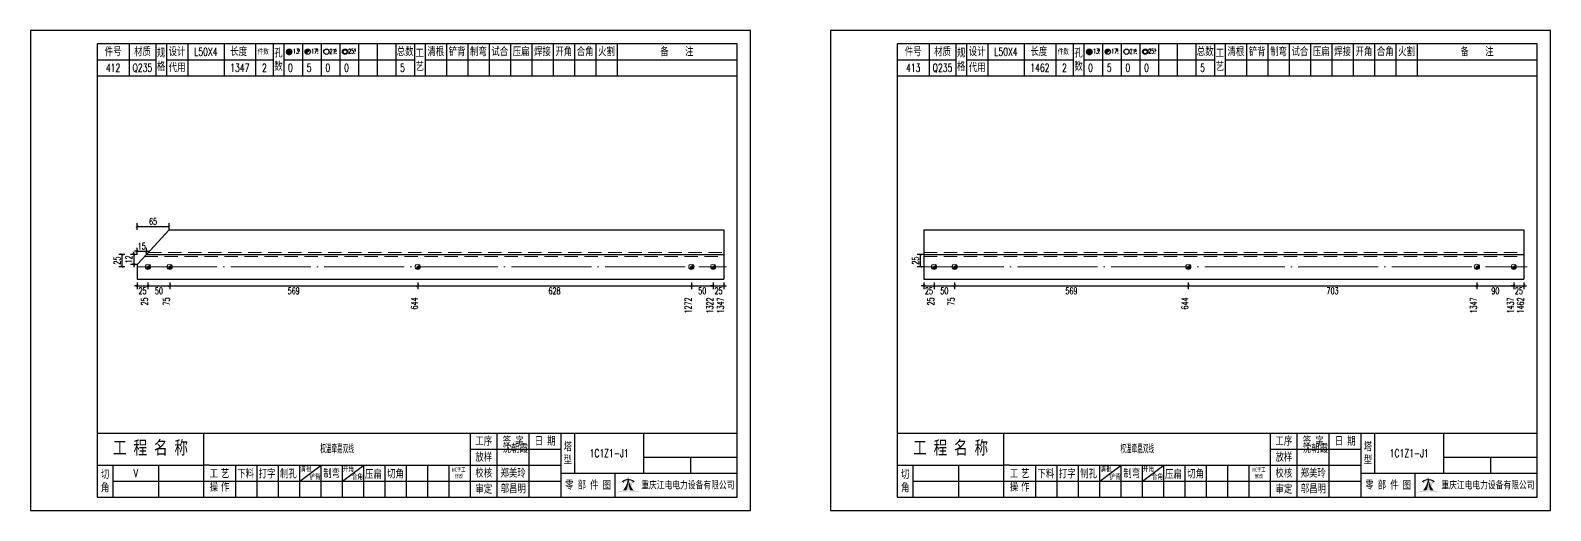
# Model space of a CAD drawing. Header units: millimetres. Extents: x -524 to 9570, y -2481 to 180.
# Drawn here: x 3900 to 4470, y -1800 to -1620 of the extents above; entities that cross this region are included whole.
import ezdxf
from ezdxf.enums import TextEntityAlignment as Align

# ---------------------------------------------------------------- set-up
doc = ezdxf.new("R2010")
doc.units = ezdxf.units.MM
doc.header["$LTSCALE"] = 20
doc.header["$PDMODE"] = 1
doc.linetypes.add('DASHDOT2X', pattern=[1.75, 1.5, -0.125, 0, -0.125])
doc.linetypes.add('HIDDEN', pattern=[0.375, 0.25, -0.125])
for name, color, linetype, lineweight in [('1', 7, 'Continuous', 25), ('11', 1, 'Continuous', 13), ('2', 1, 'HIDDEN', 13), ('5', 7, 'Continuous', 13), ('7', 3, 'DASHDOT2X', 13)]:
    doc.layers.add(name, color=color, linetype=linetype, lineweight=lineweight)
doc.styles.get("Standard").update_dxf_attribs({"font": 'simplex', "width": 0.7, "bigfont": 'gbhzfs.shx'})
doc.styles.add('SYMBOL_TXT', font='txt.shx', dxfattribs={"width": 0.6})
doc.styles.add('TITLE_TXT', font='simplex.shx', dxfattribs={"width": 0.75, "height": 2.5, "bigfont": 'gbhzfs.shx'})
doc.dimstyles.new('dimStyle4', dxfattribs={"dimtxt": 2.5, "dimasz": 1, "dimexe": 1.25, "dimexo": 0, "dimgap": 0.63, "dimtad": 2, "dimzin": 0, "dimdsep": 46, "dimtxsty": 'standard', "dimblk": 'ARCHTICK', "dimblk1": 'ARCHTICK', "dimblk2": 'ARCHTICK', "dimcen": 0.09, "dimadec": 0, "dimazin": 0, "dimtfac": 1, "dimtdec": 1, "dimtix": 1, "dimtmove": 2, "dimatfit": 3, "dimfxl": 0, "dimtolj": 1, "dimtzin": 0, "dimarcsym": 0})
doc.dimstyles.get("Standard").update_dxf_attribs({"dimtxt": 2.5, "dimasz": 1, "dimexe": 1.25, "dimexo": 0, "dimgap": 0.63, "dimtad": 1, "dimzin": 0, "dimdsep": 46, "dimtxsty": 'standard', "dimblk": 'ARCHTICK', "dimblk1": 'ARCHTICK', "dimblk2": 'ARCHTICK', "dimcen": 0.09, "dimadec": 0, "dimazin": 0, "dimtfac": 1, "dimtdec": 1, "dimtix": 1, "dimtmove": 2, "dimatfit": 3, "dimfxl": 0, "dimtolj": 1, "dimtzin": 0, "dimarcsym": 0})
pattern_1 = [(0, (-3, 0), (0, 0.0125), [])]

# ---------------------------------------------------------------- blocks, each defined once
blk = doc.blocks.new('M12_HOLE')
h = blk.add_hatch()
h.set_pattern_fill('LINE', scale=0.1, style=0)
h.set_pattern_definition(pattern_1)
h.paths.add_polyline_path([(-5, 0, 1), (-1, 0, 1)])
at = {"color": 7}
blk.add_circle((-3, 0), 2, dxfattribs=at)
at = {"color": 7, "attachment_point": 1, "style": 'SYMBOL_TXT'}
for s, insert, char_height, width in [('13\\f??|b0|i0|c0|p54;.', (-0.1170648347537053, 2.110404609075999), 3.5, 5.707453662650948), ('5', (3.739322910876695, 2.264550918150206), 1.8, 2.930899999712656)]:
    blk.add_mtext(s, dxfattribs=dict(at, insert=insert, char_height=char_height, width=width))
blk = doc.blocks.new('M16_HOLE')
h = blk.add_hatch()
h.set_pattern_fill('LINE', scale=0.1, style=0)
h.set_pattern_definition(pattern_1)
h.paths.add_polyline_path([(-1.585786437626905, 1.414213562373095, 0.668178637919299), (-5, 0, 0.198912367379658), (-4.414213562373095, -1.414213562373095)])
at = {"color": 7}
blk.add_circle((-3, 0), 2, dxfattribs=at)
at = {"color": 7, "attachment_point": 1, "style": 'SYMBOL_TXT'}
for s, insert, char_height, width in [('17.', (-0.443935574240129, 2.13042063441452), 3.5, 6.3164), ('5', (3.564570640825252, 2.25180437378188), 1.8, 1.822)]:
    blk.add_mtext(s, dxfattribs=dict(at, insert=insert, char_height=char_height, width=width))
blk = doc.blocks.new('M20_HOLE')
at = {"color": 7}
blk.add_circle((-3, 0), 2, dxfattribs=at)
at = {"color": 7, "attachment_point": 1, "style": 'SYMBOL_TXT'}
for s, insert, char_height, width in [('21.', (-0.6868754558352066, 2.009036737063269), 3.5, 6.0735), ('5', (3.321630759230175, 2.009036737063269), 1.8, 1.4576)]:
    blk.add_mtext(s, dxfattribs=dict(at, insert=insert, char_height=char_height, width=width))
blk = doc.blocks.new('M24_HOLE')
at = {"color": 7}
for radius in [2, 1.5]:
    blk.add_circle((-3, 0), radius, dxfattribs=at)
at = {"color": 7, "attachment_point": 1, "style": 'SYMBOL_TXT'}
for s, insert, char_height, width in [('25.', (-0.6868754558352066, 2.13042063441452), 3.5, 2.4294), ('5', (3.928980201610216, 2.25180437378188), 1.8, 1.9435)]:
    blk.add_mtext(s, dxfattribs=dict(at, insert=insert, char_height=char_height, width=width))
blk = doc.blocks.new('A$C1E394B87')
for p, q in [((270, 180), (0, 180)), ((0, 180), (0, 0)), ((270, 0), (270, 180)), ((0, 0), (270, 0))]:
    blk.add_line(p, q)
blk = doc.blocks.new('JgCard')
h = blk.add_hatch(color=256)
edge = h.paths.add_edge_path()
edge.add_arc((223.8016524729837, -21.84717885384339), 29.00860721842082, 79.81716678233735, 89.27812697573944)
edge.add_arc((224.5325955616654, -21.84717885384339), 29.00860721842082, 90.72187302426055, 100.1828332176626)
edge.add_arc((224.0279874541857, -3.830853464385541), 11.50536553551401, 89.30709440376557, 113.6959925615352, ccw=False)
edge.add_arc((224.3062605804644, -3.830853464385541), 11.50536553551401, 66.30400743846491, 90.69290559623443, ccw=False)
edge = h.paths.add_edge_path()
edge.add_arc((233.0302112674253, 13.18449056462987), 8.873034629199061, 191.5208225546964, 219.6965150385776)
edge.add_arc((215.3040367672247, 13.18449056462987), 8.873034629199061, 320.3034849614224, 348.4791774453036)
edge.add_arc((214.0326012329333, 11.43447699248611), 10.13453382683302, 338.1301204334909, 359.9154198731663)
edge.add_arc((234.3016468017167, 11.43447699248611), 10.13453382683302, 180.0845801266699, 201.8698795665091)
edge.add_line((225.937925765641, 10.90576856469295), (225.6552856147136, 10.35609493506945))
edge.add_arc((224.1679533083088, 7.853493107532699), 3.957321353349253, 91.41975307934291, 127.4827228769255)
edge.add_arc((215.3040367672247, 13.18449056462987), 8.873034629199061, 351.0860103832611, 357.2867084751834)
edge.add_line((222.396322269009, 10.90576856469295), (222.6789624199364, 10.35609493506945))
edge.add_line((222.6789624199364, 10.35609493506945), (221.7697188924139, 10.86032854938844))
edge.add_line((225.6552856147136, 10.35609493506945), (226.5654915637542, 10.86086227359522))
edge.add_arc((224.2330238305049, 7.883670059543192), 3.536460377387214, 93.80567765797379, 121.2894356209631)
edge.add_arc((224.1012242041452, 7.883670059543192), 3.536460377387214, 58.7105643790368, 86.1943223420262)
edge.add_arc((224.1679533083088, 7.853493107532699), 3.957321353349253, 52.53023982105776, 88.60436076552203)
edge.add_arc((233.0302112674253, 13.18449056462987), 8.873034629199061, 182.7132915248167, 188.9137221835162)
edge.add_line((224.1671240173246, 11.44943760304955), (224.1671240173246, 11.41951638194644))
blk.add_hatch(color=256).paths.add_polyline_path([(224.1671240173246, 11.41951638190653, 0.09534363958971465), (224.8964730213393, 7.65936347788454, -0.02857973389665951), (226.2029576453306, 7.517096850535836, -0.1235627947319866), (224.3359488967444, 11.41233217421416, -0.1204986991669159), (225.937925765641, 10.90576856469295), (225.6552856147136, 10.35609493506945), (226.5654915637542, 10.86086227359522, 0.5402417223769541), (226.575360567148, 10.99431825130466, 0.158715983985349), (224.2643381876442, 11.80964050730302, -0.02706108524003999), (224.1671240173246, 12.76445731824299, -0.02706225299216489), (224.0699034296731, 11.80959959181416, 0.1586661026302013), (221.7598355252794, 10.99377351487396, 0.5401762534625951), (221.7697205382283, 10.86032763670437, -5.881062471050359e-06), (221.7697188924139, 10.86032854938844), (222.6789624199364, 10.35609493506945), (222.396322269009, 10.90576856469295, -0.1204986991669226), (223.9982991379056, 11.41233217421416, -0.1235627947319868), (222.1312903893195, 7.517096850535836, -0.0285797338966575), (223.4377750133108, 7.65936347788454, 0.09534363958971454)])
for p, q in [((265, 175), (25, 175)), ((25, 175), (25, 5)), ((37, 175), (37, 163)), ((47, 175), (47, 163)), ((51, 175), (51, 163)), ((59, 175), (59, 163)), ((72.61005959575064, 175), (72.61005959575061, 163)), ((84.43573710762382, 175), (84.43573710762382, 163)), ((91, 175), (91, 163)), ((95, 175), (95, 163)), ((102, 175), (102, 163)), ((109, 175), (109, 163)), ((116, 175), (116, 163)), ((123, 175), (123, 163)), ((130, 175), (130, 163)), ((137, 175), (137, 163)), ((144, 175), (144, 163)), ((148, 175), (148, 163)), ((156, 175), (156, 163)), ((164, 175), (164, 163)), ((172, 175), (172, 163)), ((180, 175), (180, 163)), ((188, 175), (188, 163)), ((196, 175), (196, 163)), ((204, 175), (204, 163)), ((212, 175), (212, 163)), ((220, 175), (220, 163)), ((265, 5), (265, 175)), ((25, 169), (47, 169)), ((51, 168.9999999999999), (91, 168.9999999999999)), ((95, 168.9999999999999), (144, 168.9999999999999)), ((148, 169), (265, 169)), ((25, 163), (265, 163)), ((25, 29), (265, 29)), ((65, 17), (65, 29)), ((165, 5), (165, 29)), ((175, 5), (175, 29)), ((187, 5), (187, 29)), ((199, 5), (199, 29)), ((204, 29), (204, 14)), ((230, 14), (230, 29)), ((165, 23), (199, 23)), ((230, 20), (265, 20)), ((247.5, 20), (247.5, 14)), ((25, 17), (65, 17)), ((31, 5), (31, 17)), ((48, 17), (48, 5)), ((65, 5), (65, 17)), ((67, 17), (65, 17)), ((67, 17), (165, 17)), ((77, 5), (77, 17)), ((85, 5), (85, 17)), ((93, 5), (93, 17)), ((101, 5), (101, 17)), ((101, 11), (109, 17)), ((109, 5), (109, 17)), ((117, 5), (117, 17)), ((117, 11), (125, 17)), ((125, 5), (125, 17)), ((133, 5), (133, 17)), ((141, 5), (141, 17)), ((149, 5), (149, 17)), ((157, 5), (157, 17)), ((165, 17), (199, 17)), ((199, 14), (265, 14)), ((219.0802760739607, 14), (219.0802760739607, 5)), ((31, 11), (65, 11)), ((65, 11), (165, 11)), ((165, 11), (199, 11)), ((25, 5), (265, 5))]:
    blk.add_line(p, q)
blk.add_lwpolyline([(96.0334779468642, 171.9855941999696, -1), (98.0334779468642, 171.9855941999696, -1)], format="xyb", close=True)
for p in [(65.8050297978753, 166), (145, 96)]:
    blk.add_point(p)
blk.add_blockref('A$C1E394B87', (0, 0))
at = {"xscale": 0.5, "yscale": 0.5, "zscale": 0.5}
for name, p in [('M12_HOLE', (98.5334779468642, 171.9855941999696)), ('M16_HOLE', (105.5, 171.9999999999999)), ('M20_HOLE', (112.5, 171.9999999999999)), ('M24_HOLE', (119.5, 171.9999999999999))]:
    blk.add_blockref(name, p, dxfattribs=at)
at = {"attachment_point": 5, "style": 'TITLE_TXT'}
for s, insert, char_height, width in [('{\\fSimHei|b0|i0|c134|p2;件号}', (31, 172), 3, 15), ('{\\fSimHei|b0|i0|c134|p2;材质}', (42, 172), 3, 8), ('{\\fSimHei|b0|i0|c134|p2;规格}', (49, 169), 3, 4), ('{\\fSimHei|b0|i0|c134|p2;设计}', (55, 171.9999999999999), 3, 8.000000000000014), ('{\\fSimHei|b0|i0|c134|p2;长度}', (78.11684221050325, 172.0531705390044), 3, 8), ('{\\fSimHei|b0|i0|c134|p2;件数}', (87.3041250533895, 171.9999999999999), 2, 8.8244), ('{\\fSimHei|b0|i0|c134|p2;孔数}', (93, 169), 3, 4), ('{\\fSimHei|b0|i0|c134|p2;总数}', (140.5, 171.9999999999999), 3, 7), ('{\\fSimHei|b0|i0|c134|p2;工\\P艺}', (146, 169), 3, 4), ('{\\fSimHei|b0|i0|c134|p2;清根}', (152, 172), 3, 8), ('{\\fSimHei|b0|i0|c134|p2;铲背}', (160, 172), 3, 8), ('{\\fSimHei|b0|i0|c134|p2;制弯}', (168, 172), 3, 8.000000000000028), ('{\\fSimHei|b0|i0|c134|p2;试合}', (176, 172), 3, 8), ('{\\fSimHei|b0|i0|c134|p2;压扁}', (184, 172), 3, 8), ('{\\fSimHei|b0|i0|c134|p2;焊接}', (192, 172), 3, 8), ('{\\fSimHei|b0|i0|c134|p2;开角}', (200, 172), 3, 8.000000000000057), ('{\\fSimHei|b0|i0|c134|p2;合角}', (208, 172), 3, 8), ('{\\fSimHei|b0|i0|c134|p2;火割}', (216, 172), 3, 8), ('{\\fSimHei|b0|i0|c134|p2;备    注}', (242.3967818627186, 171.9765054582008), 3, 22), ('{\\fSimHei|b0|i0|c134|p2;代用}', (55, 166), 3, 8), ('{\\fSimHei|b0|i0|c134|p2;工 程 名 称}', (45.04268864723963, 23.33842704880232), 5, 47.33333333333334), ('{\\fSimHei|b0|i0|c134|p2;工序}', (170, 26), 3, 10), ('{\\fSimHei|b0|i0|c134|p2;签 字}', (181, 26), 3, 12), ('{\\fSimHei|b0|i0|c134|p2;^I沈朝霞}', (181.0520504248258, 23.27747906449889), 3, 12), ('{\\fSimHei|b0|i0|c134|p2;日 期}', (193, 26), 3, 12), ('{\\fSimHei|b0|i0|c134|p2;塔\\P型}', (201.5, 21.5), 3, 5.000000000000028), ('{\\fSimHei|b0|i0|c134|p2;放样}', (170, 20), 3, 10), ('{\\fSimHei|b0|i0|c134|p2;切\\P角}', (28, 11), 3, 6.000000000000004), ('{\\fSimHei|b0|i0|c134|p2;工\\P操}', (68.78408056366106, 11.29930144135182), 3, 6.000000000000004), ('{\\fSimHei|b0|i0|c134|p2;艺\\P作}', (73.01340619218274, 11.29930144135182), 3, 6.000000000000004), ('{\\fSimHei|b0|i0|c134|p2;下料}', (80.74376492044746, 13.75191016783555), 3, 8), ('{\\fSimHei|b0|i0|c134|p2;打字}', (88.74376492044746, 13.75191016783555), 3, 8), ('{\\fSimHei|b0|i0|c134|p2;制孔}', (96.74376492044746, 13.75191016783555), 3, 8.000000000000028), ('{\\fSimHei|b0|i0|c134|p2;清根}', (103.3080888185272, 15.56254542211099), 2, 8), ('{\\fSimHei|b0|i0|c134|p2;铲背}', (106.6982872637203, 12.58010217278223), 2, 8), ('{\\fSimHei|b0|i0|c134|p2;制弯}', (112.9524832210667, 13.86807755023182), 3, 8.000000000000028), ('{\\fSimHei|b0|i0|c134|p2;开角}', (119.2123351337376, 15.54156681030855), 2, 8.000000000000057), ('{\\fSimHei|b0|i0|c134|p2;合角}', (122.601153766583, 12.67610618408509), 2, 8), ('{\\fSimHei|b0|i0|c134|p2;压扁}', (128.5896913500159, 13.56672241423536), 3, 8), ('{\\fSimHei|b0|i0|c134|p2;切角}', (136.8970089545677, 13.6938446517654), 3, 8), ('{\\fSimHei|b0|i0|c134|p2;NC手工修改}', (160.6311373906198, 14.05820252967675), 1.5, 6.204069777279955), ('{\\fSimHei|b0|i0|c134|p2;校核}', (170, 14), 3, 10.00000000000003), ('{\\fSimHei|b0|i0|c134|p2;郑美玲}', (181, 14), 3, 12), ('{\\fSimHei|b0|i0|c134|p2;零 部 件 图}', (209.0827348158753, 9.5), 3, 30.76131175444226), ('{\\fSimHei|b0|i0|c134|p2;重庆江电电力设备有限公司}', (246.5086378857131, 9.475432444103376), 2.772000000000001, 63.29400000000002), ('{\\fSimHei|b0|i0|c134|p2;审定}', (170, 8), 3, 10), ('{\\fSimHei|b0|i0|c134|p2;邬昌明}', (181.0428184060297, 8.12303372435349), 3, 12)]:
    blk.add_mtext(s, dxfattribs=dict(at, insert=insert, char_height=char_height, width=width))
blk = doc.blocks.new('M16')
for p, q in [((-0.7071067811865476, -0.7071067811865476), (0.7071067811865475, 0.7071067811865475)), ((-0.4, 4.898425415289509e-17), (0.4, 0)), ((2.449212707644755e-17, 0.4), (0, -0.4))]:
    blk.add_line(p, q)
blk.add_circle((0, 0), 1)
for centre, radius, end in [((0, 0), 0.8, 45.00000000000001), ((0, 0), 0.6, 45.00000000000001), ((0, 0), 0.4, 45.00000000000001), ((-5.551115123125783e-17, -5.551115123125783e-17), 0.2, 45)]:
    blk.add_arc(centre, radius, 225, end)
blk = doc.blocks.new('_ArchTick')
at = {"color": 0, "linetype": 'ByBlock', "const_width": 0.15}
blk.add_lwpolyline([(-0.5, -0.5), (0.5, 0.5)], dxfattribs=at)
blk = doc.blocks.new('*D1218')
at = {"layer": '11', "color": 0, "lineweight": -2}
for p, q in [((3940.000049719281, -1714.500010983899), (3940.000049719281, -1717.000010983899)), ((3944.08456202762, -1714.500010983899), (3944.08456202762, -1717.000010983899)), ((3940.000049719281, -1715.750010983899), (3939.000049719281, -1715.750010983899)), ((3940.000049719281, -1715.750010983899), (3944.08456202762, -1715.750010983899)), ((3944.08456202762, -1715.750010983899), (3945.08456202762, -1715.750010983899))]:
    blk.add_line(p, q, dxfattribs=at)
at = {"layer": 'Defpoints', "color": 0}
for p in [(3940.000049719281, -1714.500010983899), (3944.08456202762, -1714.500010983899), (3944.08456202762, -1715.750010983899)]:
    blk.add_point(p, dxfattribs=at)
at = {"layer": '11', "color": 0, "lineweight": -2}
blk.add_blockref('_ArchTick', (3940.000049719281, -1715.750010983899), dxfattribs=at)
at = {"layer": '11', "color": 0, "lineweight": -2, "rotation": 180}
blk.add_blockref('_ArchTick', (3944.08456202762, -1715.750010983899), dxfattribs=at)
at = {"layer": '11', "color": 0, "insert": (3942.04230587345, -1717.630010983899), "char_height": 2.5, "attachment_point": 5}
blk.add_mtext('\\A1;25', dxfattribs=at)
blk = doc.blocks.new('*D1219')
at = {"layer": '11', "color": 0, "lineweight": -2}
for p, q in [((3944.08456202762, -1714.500010983899), (3944.08456202762, -1717.000010983899)), ((3952.253586644292, -1714.500010983899), (3952.253586644292, -1717.000010983899)), ((3944.08456202762, -1715.750010983899), (3952.253586644292, -1715.750010983899))]:
    blk.add_line(p, q, dxfattribs=at)
at = {"layer": 'Defpoints', "color": 0}
for p in [(3944.08456202762, -1714.500010983899), (3952.253586644292, -1714.500010983899), (3952.253586644292, -1715.750010983899)]:
    blk.add_point(p, dxfattribs=at)
at = {"layer": '11', "color": 0, "lineweight": -2, "rotation": 180}
blk.add_blockref('_ArchTick', (3944.08456202762, -1715.750010983899), dxfattribs=at)
at = {"layer": '11', "color": 0, "lineweight": -2}
blk.add_blockref('_ArchTick', (3952.253586644292, -1715.750010983899), dxfattribs=at)
at = {"layer": '11', "color": 0, "insert": (3948.169074335956, -1717.630010983899), "char_height": 2.5, "attachment_point": 5}
blk.add_mtext('\\A1;50', dxfattribs=at)
blk = doc.blocks.new('*D1220')
at = {"layer": '11', "color": 0, "lineweight": -2}
for p, q in [((3952.253586644292, -1714.500010983899), (3952.253586644292, -1717.000010983899)), ((4045.217086782031, -1714.500010983899), (4045.217086782031, -1717.000010983899)), ((3952.253586644292, -1715.750010983899), (4045.217086782031, -1715.750010983899))]:
    blk.add_line(p, q, dxfattribs=at)
at = {"layer": 'Defpoints', "color": 0}
for p in [(3952.253586644292, -1714.500010983899), (4045.217086782031, -1714.500010983899), (4045.217086782031, -1715.750010983899)]:
    blk.add_point(p, dxfattribs=at)
at = {"layer": '11', "color": 0, "lineweight": -2, "rotation": 180}
blk.add_blockref('_ArchTick', (3952.253586644292, -1715.750010983899), dxfattribs=at)
at = {"layer": '11', "color": 0, "lineweight": -2}
blk.add_blockref('_ArchTick', (4045.217086782031, -1715.750010983899), dxfattribs=at)
at = {"layer": '11', "color": 0, "insert": (3998.735336713162, -1717.630010983899), "char_height": 2.5, "attachment_point": 5}
blk.add_mtext('\\A1;569', dxfattribs=at)
blk = doc.blocks.new('*D1221')
at = {"layer": '11', "color": 0, "lineweight": -2}
for p, q in [((4045.217086782031, -1714.500010983899), (4045.217086782031, -1717.000010983899)), ((4147.820035967445, -1714.500010983899), (4147.820035967445, -1717.000010983899)), ((4045.217086782031, -1715.750010983899), (4147.820035967445, -1715.750010983899))]:
    blk.add_line(p, q, dxfattribs=at)
at = {"layer": 'Defpoints', "color": 0}
for p in [(4045.217086782031, -1714.500010983899), (4147.820035967445, -1714.500010983899), (4147.820035967445, -1715.750010983899)]:
    blk.add_point(p, dxfattribs=at)
at = {"layer": '11', "color": 0, "lineweight": -2, "rotation": 180}
blk.add_blockref('_ArchTick', (4045.217086782031, -1715.750010983899), dxfattribs=at)
at = {"layer": '11', "color": 0, "lineweight": -2}
blk.add_blockref('_ArchTick', (4147.820035967445, -1715.750010983899), dxfattribs=at)
at = {"layer": '11', "color": 0, "insert": (4096.518561374738, -1717.630010983899), "char_height": 2.5, "attachment_point": 5}
blk.add_mtext('\\A1;628', dxfattribs=at)
blk = doc.blocks.new('*D1222')
at = {"layer": '11', "color": 0, "lineweight": -2}
for p, q in [((4147.820035967445, -1714.500010983899), (4147.820035967445, -1717.000010983899)), ((4155.989060584117, -1714.500010983899), (4155.989060584117, -1717.000010983899)), ((4147.820035967445, -1715.750010983899), (4155.989060584117, -1715.750010983899))]:
    blk.add_line(p, q, dxfattribs=at)
at = {"layer": 'Defpoints', "color": 0}
for p in [(4147.820035967445, -1714.500010983899), (4155.989060584117, -1714.500010983899), (4155.989060584117, -1715.750010983899)]:
    blk.add_point(p, dxfattribs=at)
at = {"layer": '11', "color": 0, "lineweight": -2, "rotation": 180}
blk.add_blockref('_ArchTick', (4147.820035967445, -1715.750010983899), dxfattribs=at)
at = {"layer": '11', "color": 0, "lineweight": -2}
blk.add_blockref('_ArchTick', (4155.989060584117, -1715.750010983899), dxfattribs=at)
at = {"layer": '11', "color": 0, "insert": (4151.904548275781, -1717.630010983899), "char_height": 2.5, "attachment_point": 5}
blk.add_mtext('\\A1;50', dxfattribs=at)
blk = doc.blocks.new('*D1223')
at = {"layer": '11', "color": 0, "lineweight": -2}
for p, q in [((4155.989060584117, -1714.500010983899), (4155.989060584117, -1717.000010983899)), ((4160.000049719281, -1714.500010983899), (4160.000049719281, -1717.000010983899)), ((4155.989060584117, -1715.750010983899), (4154.989060584117, -1715.750010983899)), ((4155.989060584117, -1715.750010983899), (4160.000049719281, -1715.750010983899)), ((4160.000049719281, -1715.750010983899), (4161.000049719281, -1715.750010983899))]:
    blk.add_line(p, q, dxfattribs=at)
at = {"layer": 'Defpoints', "color": 0}
for p in [(4155.989060584117, -1714.500010983899), (4160.000049719281, -1714.500010983899), (4160.000049719281, -1715.750010983899)]:
    blk.add_point(p, dxfattribs=at)
at = {"layer": '11', "color": 0, "lineweight": -2}
blk.add_blockref('_ArchTick', (4155.989060584117, -1715.750010983899), dxfattribs=at)
at = {"layer": '11', "color": 0, "lineweight": -2, "rotation": 180}
blk.add_blockref('_ArchTick', (4160.000049719281, -1715.750010983899), dxfattribs=at)
at = {"layer": '11', "color": 0, "insert": (4157.994555151699, -1717.630010983899), "char_height": 2.5, "attachment_point": 5}
blk.add_mtext('\\A1;25', dxfattribs=at)
blk = doc.blocks.new('*D1225')
at = {"layer": '11', "color": 0, "lineweight": -2}
for p, q in [((3940.000049719281, -1702.750010983899), (3939.000049719281, -1702.750010983899)), ((3940.000049719281, -1704.000010983899), (3940.000049719281, -1701.500010983899)), ((3940.000049719281, -1702.750010983899), (3943.515049719281, -1702.750010983899)), ((3943.515049719281, -1704.000010983899), (3943.515049719281, -1701.500010983899)), ((3943.515049719281, -1702.750010983899), (3944.515049719281, -1702.750010983899))]:
    blk.add_line(p, q, dxfattribs=at)
at = {"layer": 'Defpoints', "color": 0}
for p in [(3940.000049719281, -1704.000010983899), (3943.515049719281, -1702.750010983899), (3943.515049719281, -1704.000010983899)]:
    blk.add_point(p, dxfattribs=at)
at = {"layer": '11', "color": 0, "lineweight": -2}
blk.add_blockref('_ArchTick', (3940.000049719281, -1702.750010983899), dxfattribs=at)
at = {"layer": '11', "color": 0, "lineweight": -2, "rotation": 180}
blk.add_blockref('_ArchTick', (3943.515049719281, -1702.750010983899), dxfattribs=at)
at = {"layer": '11', "color": 0, "insert": (3941.757549719281, -1700.870010983899), "char_height": 2.5, "attachment_point": 5}
blk.add_mtext('\\A1;15', dxfattribs=at)
blk = doc.blocks.new('*D1226')
at = {"layer": '11', "color": 0, "lineweight": -2}
for p, q in [((3940.000049719281, -1704.000010983899), (3937.500049719281, -1704.000010983899)), ((3938.750049719281, -1704.000010983899), (3938.750049719281, -1703.000010983899)), ((3938.750049719281, -1704.000010983899), (3938.750049719281, -1707.700010983899)), ((3940.000049719281, -1707.700010983899), (3937.500049719281, -1707.700010983899)), ((3938.750049719281, -1707.700010983899), (3938.750049719281, -1708.700010983899))]:
    blk.add_line(p, q, dxfattribs=at)
at = {"layer": 'Defpoints', "color": 0}
for p in [(3940.000049719281, -1704.000010983899), (3938.750049719281, -1707.700010983899), (3940.000049719281, -1707.700010983899)]:
    blk.add_point(p, dxfattribs=at)
at = {"layer": '11', "color": 0, "lineweight": -2}
for p, rotation in [((3938.750049719281, -1704.000010983899), 270), ((3938.750049719281, -1707.700010983899), 90)]:
    blk.add_blockref('_ArchTick', p, dxfattribs=dict(at, rotation=rotation))
at = {"layer": '11', "color": 0, "insert": (3936.870049719282, -1705.850010983898), "char_height": 2.5, "attachment_point": 5, "rotation": 90}
blk.add_mtext('\\A1;12', dxfattribs=at)
blk = doc.blocks.new('*D1228')
at = {"layer": '11', "color": 0, "lineweight": -2}
for p, q in [((4235.000049719281, -1714.500010983899), (4235.000049719281, -1717.000010983899)), ((4238.848707038454, -1714.500010983899), (4238.848707038454, -1717.000010983899)), ((4235.000049719281, -1715.750010983899), (4234.000049719281, -1715.750010983899)), ((4235.000049719281, -1715.750010983899), (4238.848707038454, -1715.750010983899)), ((4238.848707038454, -1715.750010983899), (4239.848707038454, -1715.750010983899))]:
    blk.add_line(p, q, dxfattribs=at)
at = {"layer": 'Defpoints', "color": 0}
for p in [(4235.000049719281, -1714.500010983899), (4238.848707038454, -1714.500010983899), (4238.848707038454, -1715.750010983899)]:
    blk.add_point(p, dxfattribs=at)
at = {"layer": '11', "color": 0, "lineweight": -2}
blk.add_blockref('_ArchTick', (4235.000049719281, -1715.750010983899), dxfattribs=at)
at = {"layer": '11', "color": 0, "lineweight": -2, "rotation": 180}
blk.add_blockref('_ArchTick', (4238.848707038454, -1715.750010983899), dxfattribs=at)
at = {"layer": '11', "color": 0, "insert": (4236.924378378868, -1717.630010983899), "char_height": 2.5, "attachment_point": 5}
blk.add_mtext('\\A1;25', dxfattribs=at)
blk = doc.blocks.new('*D1229')
at = {"layer": '11', "color": 0, "lineweight": -2}
for p, q in [((4238.848707038454, -1714.500010983899), (4238.848707038454, -1717.000010983899)), ((4246.546021676804, -1714.500010983899), (4246.546021676804, -1717.000010983899)), ((4238.848707038454, -1715.750010983899), (4246.546021676804, -1715.750010983899))]:
    blk.add_line(p, q, dxfattribs=at)
at = {"layer": 'Defpoints', "color": 0}
for p in [(4238.848707038454, -1714.500010983899), (4246.546021676804, -1714.500010983899), (4246.546021676804, -1715.750010983899)]:
    blk.add_point(p, dxfattribs=at)
at = {"layer": '11', "color": 0, "lineweight": -2, "rotation": 180}
blk.add_blockref('_ArchTick', (4238.848707038454, -1715.750010983899), dxfattribs=at)
at = {"layer": '11', "color": 0, "lineweight": -2}
blk.add_blockref('_ArchTick', (4246.546021676804, -1715.750010983899), dxfattribs=at)
at = {"layer": '11', "color": 0, "insert": (4242.697364357629, -1717.630010983899), "char_height": 2.5, "attachment_point": 5}
blk.add_mtext('\\A1;50', dxfattribs=at)
blk = doc.blocks.new('*D1230')
at = {"layer": '11', "color": 0, "lineweight": -2}
for p, q in [((4246.546021676804, -1714.500010983899), (4246.546021676804, -1717.000010983899)), ((4334.141462261217, -1714.500010983899), (4334.141462261217, -1717.000010983899)), ((4246.546021676804, -1715.750010983899), (4334.141462261217, -1715.750010983899))]:
    blk.add_line(p, q, dxfattribs=at)
at = {"layer": 'Defpoints', "color": 0}
for p in [(4246.546021676804, -1714.500010983899), (4334.141462261217, -1714.500010983899), (4334.141462261217, -1715.750010983899)]:
    blk.add_point(p, dxfattribs=at)
at = {"layer": '11', "color": 0, "lineweight": -2, "rotation": 180}
blk.add_blockref('_ArchTick', (4246.546021676804, -1715.750010983899), dxfattribs=at)
at = {"layer": '11', "color": 0, "lineweight": -2}
blk.add_blockref('_ArchTick', (4334.141462261217, -1715.750010983899), dxfattribs=at)
at = {"layer": '11', "color": 0, "insert": (4290.343741969011, -1717.630010983899), "char_height": 2.5, "attachment_point": 5}
blk.add_mtext('\\A1;569', dxfattribs=at)
blk = doc.blocks.new('*D1231')
at = {"layer": '11', "color": 0, "lineweight": -2}
for p, q in [((4334.141462261217, -1714.500010983899), (4334.141462261217, -1717.000010983899)), ((4442.365706076405, -1714.500010983899), (4442.365706076405, -1717.000010983899)), ((4334.141462261217, -1715.750010983899), (4442.365706076405, -1715.750010983899))]:
    blk.add_line(p, q, dxfattribs=at)
at = {"layer": 'Defpoints', "color": 0}
for p in [(4334.141462261217, -1714.500010983899), (4442.365706076405, -1714.500010983899), (4442.365706076405, -1715.750010983899)]:
    blk.add_point(p, dxfattribs=at)
at = {"layer": '11', "color": 0, "lineweight": -2, "rotation": 180}
blk.add_blockref('_ArchTick', (4334.141462261217, -1715.750010983899), dxfattribs=at)
at = {"layer": '11', "color": 0, "lineweight": -2}
blk.add_blockref('_ArchTick', (4442.365706076405, -1715.750010983899), dxfattribs=at)
at = {"layer": '11', "color": 0, "insert": (4388.253584168811, -1717.630010983899), "char_height": 2.5, "attachment_point": 5}
blk.add_mtext('\\A1;703', dxfattribs=at)
blk = doc.blocks.new('*D1232')
at = {"layer": '11', "color": 0, "lineweight": -2}
for p, q in [((4442.365706076405, -1714.500010983899), (4442.365706076405, -1717.000010983899)), ((4456.220872425434, -1714.500010983899), (4456.220872425434, -1717.000010983899)), ((4442.365706076405, -1715.750010983899), (4456.220872425434, -1715.750010983899))]:
    blk.add_line(p, q, dxfattribs=at)
at = {"layer": 'Defpoints', "color": 0}
for p in [(4442.365706076405, -1714.500010983899), (4456.220872425434, -1714.500010983899), (4456.220872425434, -1715.750010983899)]:
    blk.add_point(p, dxfattribs=at)
at = {"layer": '11', "color": 0, "lineweight": -2, "rotation": 180}
blk.add_blockref('_ArchTick', (4442.365706076405, -1715.750010983899), dxfattribs=at)
at = {"layer": '11', "color": 0, "lineweight": -2}
blk.add_blockref('_ArchTick', (4456.220872425434, -1715.750010983899), dxfattribs=at)
at = {"layer": '11', "color": 0, "insert": (4449.29328925092, -1717.630010983899), "char_height": 2.5, "attachment_point": 5}
blk.add_mtext('\\A1;90', dxfattribs=at)
blk = doc.blocks.new('*D1233')
at = {"layer": '11', "color": 0, "lineweight": -2}
for p, q in [((4456.220872425434, -1714.500010983899), (4456.220872425434, -1717.000010983899)), ((4460.000049719281, -1714.500010983899), (4460.000049719281, -1717.000010983899)), ((4456.220872425434, -1715.750010983899), (4455.220872425434, -1715.750010983899)), ((4456.220872425434, -1715.750010983899), (4460.000049719281, -1715.750010983899)), ((4460.000049719281, -1715.750010983899), (4461.000049719281, -1715.750010983899))]:
    blk.add_line(p, q, dxfattribs=at)
at = {"layer": 'Defpoints', "color": 0}
for p in [(4456.220872425434, -1714.500010983899), (4460.000049719281, -1714.500010983899), (4460.000049719281, -1715.750010983899)]:
    blk.add_point(p, dxfattribs=at)
at = {"layer": '11', "color": 0, "lineweight": -2}
blk.add_blockref('_ArchTick', (4456.220872425434, -1715.750010983899), dxfattribs=at)
at = {"layer": '11', "color": 0, "lineweight": -2, "rotation": 180}
blk.add_blockref('_ArchTick', (4460.000049719281, -1715.750010983899), dxfattribs=at)
at = {"layer": '11', "color": 0, "insert": (4458.110461072358, -1717.630010983899), "char_height": 2.5, "attachment_point": 5}
blk.add_mtext('\\A1;25', dxfattribs=at)

msp = doc.modelspace()

# ---------------------------------------------------------------- linework, layer by layer
at = {"layer": '1'}
for p, q in [((3952.025049719283, -1694.750010983899), (3943.515049719281, -1704.000010983899)), ((3952.025049719283, -1694.750010983899), (4160.000049719281, -1694.750010983899)), ((4160.000049719281, -1694.750010983899), (4160.000049719281, -1713.250010983899)), ((4235.000049719281, -1694.750010983899), (4235.000049719281, -1713.250010983899)), ((4235.000049719281, -1694.750010983899), (4460.000049719281, -1694.750010983899)), ((4460.000049719281, -1694.750010983899), (4460.000049719281, -1713.250010983899)), ((3943.515049719281, -1704.000010983899), (3940.000049719281, -1707.700010983899)), ((3943.515049719281, -1704.000010983899), (4160.000049719281, -1704.000010983899)), ((4235.000049719281, -1704.000010983899), (4460.000049719281, -1704.000010983899)), ((3940.000049719281, -1707.700010983899), (3940.000049719281, -1713.250010983899)), ((3940.000049719281, -1713.250010983899), (4160.000049719281, -1713.250010983899)), ((4235.000049719281, -1713.250010983899), (4460.000049719281, -1713.250010983899))]:
    msp.add_line(p, q, dxfattribs=at)
at = {"layer": '2'}
for p, q in [((3944.195849719283, -1703.260010983899), (4160.000049719281, -1703.260010983899)), ((4235.000049719281, -1703.260010983899), (4460.000049719281, -1703.260010983899)), ((3942.812049719283, -1704.740010983899), (4160.000049719281, -1704.740010983899)), ((4235.000049719281, -1704.740010983899), (4460.000049719281, -1704.740010983899))]:
    msp.add_line(p, q, dxfattribs=at)
at = {"layer": '7'}
for p, q in [((3940.000049719281, -1708.625010983899), (4160.989060584117, -1708.625010983899)), ((4235.000049719281, -1708.625010983899), (4461.220872425434, -1708.625010983899))]:
    msp.add_line(p, q, dxfattribs=at)

# ---------------------------------------------------------------- block references
at = {"layer": '1'}
for p in [(3900.000049719281, -1800.000010983899), (4200.000049719281, -1800.000010983899)]:
    msp.add_blockref('JgCard', p, dxfattribs=at)
at = {"layer": '5'}
for p in [(3944.08456202762, -1708.625010983899), (3952.253586644292, -1708.625010983899), (4045.217086782031, -1708.625010983899), (4147.820035967445, -1708.625010983899), (4155.989060584117, -1708.625010983899), (4238.848707038454, -1708.625010983899), (4246.546021676804, -1708.625010983899), (4334.141462261217, -1708.625010983899), (4442.365706076405, -1708.625010983899), (4456.220872425434, -1708.625010983899)]:
    msp.add_blockref('M16', p, dxfattribs=at)

# ---------------------------------------------------------------- texts
at = {"layer": '1', "width": 0.7}
for s, p in [('L50X4', (3965.805079517158, -1628.000010983899)), ('L50X4', (4265.805079517158, -1628.000010983899)), ('412', (3931.000049719281, -1634.000010983899)), ('Q235', (3942.000049719281, -1634.000010983899)), ('1347', (3978.522948070968, -1634.000010983899)), ('2', (3987.717918273094, -1634.000010983899)), ('0', (3997.500049719281, -1634.000010983899)), ('5', (4004.500049719281, -1634.000010983899)), ('0', (4011.500049719281, -1634.000010983899)), ('0', (4018.500049719281, -1634.000010983899)), ('5', (4039.500049719281, -1634.000010983899)), ('413', (4231.000049719281, -1634.000010983899)), ('Q235', (4242.000049719281, -1634.000010983899)), ('1462', (4278.522948070968, -1634.000010983899)), ('2', (4287.717918273094, -1634.000010983899)), ('0', (4297.500049719281, -1634.000010983899)), ('5', (4304.500049719281, -1634.000010983899)), ('0', (4311.500049719281, -1634.000010983899)), ('0', (4318.500049719281, -1634.000010983899)), ('5', (4339.500049719281, -1634.000010983899)), ('权温牵嘉双线', (4015.000049719281, -1777.000010983899)), ('1C1Z1-J1', (4117.000049719281, -1778.500010983899)), ('权温牵嘉双线', (4315.000049719281, -1777.000010983899)), ('1C1Z1-J1', (4417.000049719281, -1778.500010983899)), ('V', (3939.500049719281, -1786.000010983899))]:
    msp.add_text(s, height=3, dxfattribs=at).set_placement(p, align=Align.MIDDLE_CENTER)
for s, p in [('25', (3944.08456202762, -1720.125010983899)), ('75', (3952.253586644292, -1720.125010983899)), ('644', (4045.217086782031, -1720.125010983899)), ('1272', (4147.820035967445, -1720.125010983899)), ('1322', (4155.989060584117, -1720.125010983899)), ('1347', (4160.000049719281, -1720.125010983899)), ('25', (4238.848707038454, -1720.125010983899)), ('75', (4246.546021676804, -1720.125010983899)), ('644', (4334.141462261217, -1720.125010983899)), ('1347', (4442.365706076405, -1720.125010983899)), ('1437', (4456.220872425434, -1720.125010983899)), ('1462', (4460.000049719281, -1720.125010983899))]:
    msp.add_text(s, height=2.5, rotation=90, dxfattribs=at).set_placement(p, align=Align.RIGHT)

# ---------------------------------------------------------------- dimensions: what is measured, and where the dimension line sits
at = {"layer": '1'}
for base, p1, p2 in [((3934.375049719281, -1704.000010983899), (3935.375049719281, -1708.625010983899), (3935.375049719281, -1704.000010983899)), ((4233.750049719281, -1704.000010983899), (4234.750049719281, -1708.625010983899), (4234.750049719281, -1704.000010983899))]:
    msp.add_linear_dim(base=base, p1=p1, p2=p2, angle=90, text='25', dimstyle='standard', override={"dimtxt": 2.5}, dxfattribs=at).render()
at = {"layer": '11'}
msp.add_linear_dim(base=(3952.025049719283, -1693.500010983899), p1=(3940.000049719281, -1694.750010983899), p2=(3952.025049719283, -1694.750010983899), text='65', dimstyle='standard', override={"dimtxt": 2.5}, dxfattribs=at).render()
dim = msp.add_linear_dim(base=(3938.750049719281, -1707.700010983899), p1=(3940.000049719281, -1704.000010983899), p2=(3940.000049719281, -1707.700010983899), angle=90, text='12', dimstyle='standard', override={"dimtxt": 2.5}, dxfattribs=at)
dim.commit()
dim.dimension.update_dxf_attribs({"geometry": '*D1226', "text_midpoint": (3936.870049719282, -1705.850010983898)})
for base, p1, p2, text, dimstyle, picture, middle in [((3943.515049719281, -1702.750010983899), (3940.000049719281, -1704.000010983899), (3943.515049719281, -1704.000010983899), '15', 'standard', '*D1225', (3941.757549719281, -1700.870010983899)), ((3944.08456202762, -1715.750010983899), (3940.000049719281, -1714.500010983899), (3944.08456202762, -1714.500010983899), '25', 'dimStyle4', '*D1218', (3942.04230587345, -1717.630010983899)), ((3952.253586644292, -1715.750010983899), (3944.08456202762, -1714.500010983899), (3952.253586644292, -1714.500010983899), '50', 'dimStyle4', '*D1219', (3948.169074335956, -1717.630010983899)), ((4045.217086782031, -1715.750010983899), (3952.253586644292, -1714.500010983899), (4045.217086782031, -1714.500010983899), '569', 'dimStyle4', '*D1220', (3998.735336713162, -1717.630010983899)), ((4147.820035967445, -1715.750010983899), (4045.217086782031, -1714.500010983899), (4147.820035967445, -1714.500010983899), '628', 'dimStyle4', '*D1221', (4096.518561374738, -1717.630010983899)), ((4155.989060584117, -1715.750010983899), (4147.820035967445, -1714.500010983899), (4155.989060584117, -1714.500010983899), '50', 'dimStyle4', '*D1222', (4151.904548275781, -1717.630010983899)), ((4160.000049719281, -1715.750010983899), (4155.989060584117, -1714.500010983899), (4160.000049719281, -1714.500010983899), '25', 'dimStyle4', '*D1223', (4157.994555151699, -1717.630010983899)), ((4238.848707038454, -1715.750010983899), (4235.000049719281, -1714.500010983899), (4238.848707038454, -1714.500010983899), '25', 'dimStyle4', '*D1228', (4236.924378378868, -1717.630010983899)), ((4246.546021676804, -1715.750010983899), (4238.848707038454, -1714.500010983899), (4246.546021676804, -1714.500010983899), '50', 'dimStyle4', '*D1229', (4242.697364357629, -1717.630010983899)), ((4334.141462261217, -1715.750010983899), (4246.546021676804, -1714.500010983899), (4334.141462261217, -1714.500010983899), '569', 'dimStyle4', '*D1230', (4290.343741969011, -1717.630010983899)), ((4442.365706076405, -1715.750010983899), (4334.141462261217, -1714.500010983899), (4442.365706076405, -1714.500010983899), '703', 'dimStyle4', '*D1231', (4388.253584168811, -1717.630010983899)), ((4456.220872425434, -1715.750010983899), (4442.365706076405, -1714.500010983899), (4456.220872425434, -1714.500010983899), '90', 'dimStyle4', '*D1232', (4449.29328925092, -1717.630010983899)), ((4460.000049719281, -1715.750010983899), (4456.220872425434, -1714.500010983899), (4460.000049719281, -1714.500010983899), '25', 'dimStyle4', '*D1233', (4458.110461072358, -1717.630010983899))]:
    dim = msp.add_linear_dim(base=base, p1=p1, p2=p2, text=text, dimstyle=dimstyle, override={"dimtxt": 2.5}, dxfattribs=at)
    dim.commit()
    dim.dimension.update_dxf_attribs({"geometry": picture, "text_midpoint": middle})

doc.saveas('drawing.dxf')
